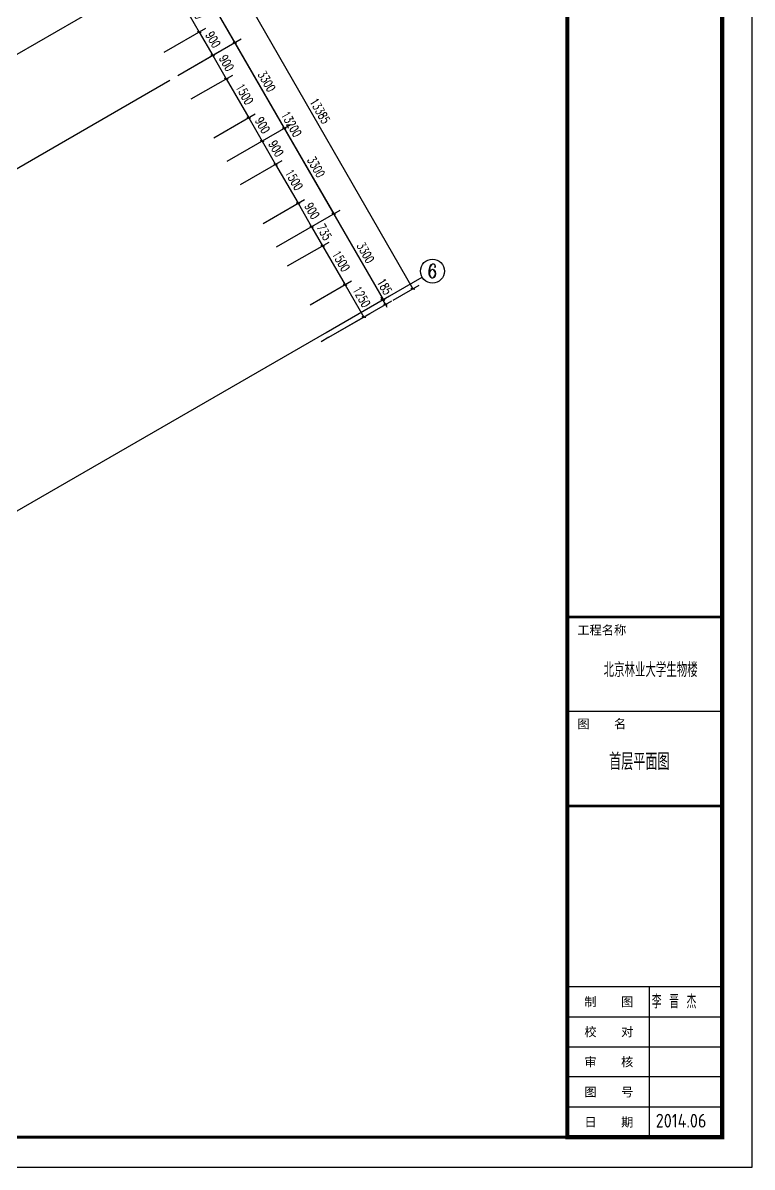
# Model space of a CAD drawing. Extents: x -7327 to 97773, y -14227 to 88173.
# Drawn here: x 73437 to 97773, y -14227 to 23961 of the extents above; entities that cross this region are included whole.
import ezdxf
from ezdxf.enums import TextEntityAlignment as Align

# ---------------------------------------------------------------- set-up
doc = ezdxf.new("R2010")
doc.units = 0
doc.header["$LTSCALE"] = 1000
doc.header["$MEASUREMENT"] = 0
for name, color, linetype in [('AXIS_TEXT', 7, 'Continuous'), ('body', 30, 'Continuous'), ('label', 7, 'Continuous')]:
    doc.layers.add(name, color=color, linetype=linetype)
doc.styles.add('_TCH_AXIS', font='COMPLEX', dxfattribs={"bigfont": 'GBCBIG'})
doc.styles.add('_TCH_DIM_T3', font='SIMPLEX', dxfattribs={"width": 0.705882, "bigfont": 'GBCBIG'})
doc.styles.add('_TCH_SPACE', font='SIMPLEX', dxfattribs={"height": 5, "bigfont": 'GBCBIG'})
doc.styles.add('COMPLEX', font='COMPLEX')
doc.styles.get("Standard").update_dxf_attribs({"font": 'gbenor.shx', "bigfont": 'gbcbig.shx'})
doc.styles.add('TQ-HT', font='simhei.ttf')
doc.dimstyles.new('_TCH_ARCH&&100', dxfattribs={"dimtxt": 297.5, "dimasz": 100, "dimexe": 250, "dimexo": 300, "dimgap": 126.25, "dimtad": 1, "dimdec": 0, "dimzin": 0, "dimdsep": 46, "dimtxsty": '_TCH_DIM_T3', "dimblk": 'ARCHTICK', "dimcen": 0.09, "dimclrt": 7, "dimazin": 2, "dimtfac": 1, "dimtdec": 0, "dimtix": 1, "dimtmove": 2, "dimatfit": 3, "dimfxl": 1, "dimtolj": 1, "dimtzin": 0, "dimarcsym": 0})

# ---------------------------------------------------------------- blocks, each defined once
blk = doc.blocks.new('_ArchTick')
at = {"color": 0, "linetype": 'ByBlock', "const_width": 0.4}
blk.add_lwpolyline([(-0.5, -0.5), (0.5, 0.5)], dxfattribs=at)
blk = doc.blocks.new('*D9')
at = {"layer": 'Defpoints', "color": 0, "transparency": 16777216}
for p in [(82762, 14400), (84815, 14142), (83387, 13317)]:
    blk.add_point(p, dxfattribs=at)
at = {"layer": 'label', "color": 0, "lineweight": -2, "transparency": 16777216}
for p, q in [((83022, 14550), (84406, 15349)), ((84190, 15224), (84815, 14142)), ((83647, 13467), (85031, 14267))]:
    blk.add_line(p, q, dxfattribs=at)
at = {"layer": 'label', "color": 0, "lineweight": -2, "transparency": 16777216, "xscale": 100, "yscale": 100, "zscale": 100}
for p, rotation in [((84190, 15224), 120), ((84815, 14142), 300.0000000000001)]:
    blk.add_blockref('_ArchTick', p, dxfattribs=dict(at, rotation=rotation))
at = {"layer": 'label', "color": 7, "transparency": 16777216, "insert": (84740, 14820), "char_height": 297.5, "attachment_point": 5, "rotation": 300, "style": '_TCH_DIM_T3'}
blk.add_mtext('\\A1;1250', dxfattribs=at)
blk = doc.blocks.new('*D10')
at = {"layer": 'Defpoints', "color": 0, "transparency": 16777216}
for p in [(82012, 15699), (84190, 15224), (82762, 14400)]:
    blk.add_point(p, dxfattribs=at)
at = {"layer": 'label', "color": 0, "lineweight": -2, "transparency": 16777216}
for p, q in [((82272, 15849), (83656, 16648)), ((83440, 16523), (84190, 15224)), ((83022, 14550), (84406, 15349))]:
    blk.add_line(p, q, dxfattribs=at)
at = {"layer": 'label', "color": 0, "lineweight": -2, "transparency": 16777216, "xscale": 100, "yscale": 100, "zscale": 100}
for p, rotation in [((83440, 16523), 120), ((84190, 15224), 300.0000000000001)]:
    blk.add_blockref('_ArchTick', p, dxfattribs=dict(at, rotation=rotation))
at = {"layer": 'label', "color": 7, "transparency": 16777216, "insert": (84053, 16011), "char_height": 297.5, "attachment_point": 5, "rotation": 300, "style": '_TCH_DIM_T3'}
blk.add_mtext('\\A1;1500', dxfattribs=at)
blk = doc.blocks.new('*D11')
at = {"layer": 'Defpoints', "color": 0, "transparency": 16777216}
for p in [(83440, 16523), (81644, 16335), (82012, 15699)]:
    blk.add_point(p, dxfattribs=at)
at = {"layer": 'label', "color": 0, "lineweight": -2, "transparency": 16777216}
for p, q in [((81904, 16485), (83289, 17285)), ((83072, 17160), (83022, 17246)), ((83072, 17160), (83440, 16523)), ((82272, 15849), (83656, 16648)), ((83440, 16523), (83490, 16437))]:
    blk.add_line(p, q, dxfattribs=at)
at = {"layer": 'label', "color": 0, "lineweight": -2, "transparency": 16777216, "xscale": 100, "yscale": 100, "zscale": 100}
for p, rotation in [((83072, 17160), 300.0000000000002), ((83440, 16523), 120.0000000000002)]:
    blk.add_blockref('_ArchTick', p, dxfattribs=dict(at, rotation=rotation))
at = {"layer": 'label', "color": 7, "transparency": 16777216, "insert": (83494, 16979), "char_height": 297.5, "attachment_point": 5, "rotation": 300, "style": '_TCH_DIM_T3'}
blk.add_mtext('\\A1;735', dxfattribs=at)
blk = doc.blocks.new('*D12')
at = {"layer": 'Defpoints', "color": 0, "transparency": 16777216}
for p in [(81194, 17115), (83072, 17160), (81644, 16335)]:
    blk.add_point(p, dxfattribs=at)
at = {"layer": 'label', "color": 0, "lineweight": -2, "transparency": 16777216}
for p, q in [((81454, 17265), (82839, 18064)), ((82622, 17939), (83072, 17160)), ((81904, 16485), (83289, 17285))]:
    blk.add_line(p, q, dxfattribs=at)
at = {"layer": 'label', "color": 0, "lineweight": -2, "transparency": 16777216, "xscale": 100, "yscale": 100, "zscale": 100}
for p, rotation in [((82622, 17939), 120), ((83072, 17160), 300.0000000000001)]:
    blk.add_blockref('_ArchTick', p, dxfattribs=dict(at, rotation=rotation))
at = {"layer": 'label', "color": 7, "transparency": 16777216, "insert": (83085, 17687), "char_height": 297.5, "attachment_point": 5, "rotation": 300, "style": '_TCH_DIM_T3'}
blk.add_mtext('\\A1;900', dxfattribs=at)
blk = doc.blocks.new('*D13')
at = {"layer": 'Defpoints', "color": 0, "transparency": 16777216}
for p in [(80444, 18414), (82622, 17939), (81194, 17115)]:
    blk.add_point(p, dxfattribs=at)
at = {"layer": 'label', "color": 0, "lineweight": -2, "transparency": 16777216}
for p, q in [((80704, 18564), (82089, 19363)), ((81872, 19238), (82622, 17939)), ((81454, 17265), (82839, 18064))]:
    blk.add_line(p, q, dxfattribs=at)
at = {"layer": 'label', "color": 0, "lineweight": -2, "transparency": 16777216, "xscale": 100, "yscale": 100, "zscale": 100}
for p, rotation in [((81872, 19238), 120), ((82622, 17939), 300.0000000000001)]:
    blk.add_blockref('_ArchTick', p, dxfattribs=dict(at, rotation=rotation))
at = {"layer": 'label', "color": 7, "transparency": 16777216, "insert": (82485, 18726), "char_height": 297.5, "attachment_point": 5, "rotation": 300, "style": '_TCH_DIM_T3'}
blk.add_mtext('\\A1;1500', dxfattribs=at)
blk = doc.blocks.new('*D14')
at = {"layer": 'Defpoints', "color": 0, "transparency": 16777216}
for p in [(79994, 19193), (81872, 19238), (80444, 18414)]:
    blk.add_point(p, dxfattribs=at)
at = {"layer": 'label', "color": 0, "lineweight": -2, "transparency": 16777216}
for p, q in [((80254, 19343), (81639, 20143)), ((81422, 20018), (81872, 19238)), ((80704, 18564), (82089, 19363))]:
    blk.add_line(p, q, dxfattribs=at)
at = {"layer": 'label', "color": 0, "lineweight": -2, "transparency": 16777216, "xscale": 100, "yscale": 100, "zscale": 100}
for p, rotation in [((81422, 20018), 120), ((81872, 19238), 300.0000000000001)]:
    blk.add_blockref('_ArchTick', p, dxfattribs=dict(at, rotation=rotation))
at = {"layer": 'label', "color": 7, "transparency": 16777216, "insert": (81885, 19765), "char_height": 297.5, "attachment_point": 5, "rotation": 300, "style": '_TCH_DIM_T3'}
blk.add_mtext('\\A1;900', dxfattribs=at)
blk = doc.blocks.new('*D15')
at = {"layer": 'Defpoints', "color": 0, "transparency": 16777216}
for p in [(79544, 19973), (81422, 20018), (79994, 19193)]:
    blk.add_point(p, dxfattribs=at)
at = {"layer": 'label', "color": 0, "lineweight": -2, "transparency": 16777216}
for p, q in [((79804, 20123), (81189, 20922)), ((80972, 20797), (81422, 20018)), ((80254, 19343), (81639, 20143))]:
    blk.add_line(p, q, dxfattribs=at)
at = {"layer": 'label', "color": 0, "lineweight": -2, "transparency": 16777216, "xscale": 100, "yscale": 100, "zscale": 100}
for p, rotation in [((80972, 20797), 120), ((81422, 20018), 300.0000000000001)]:
    blk.add_blockref('_ArchTick', p, dxfattribs=dict(at, rotation=rotation))
at = {"layer": 'label', "color": 7, "transparency": 16777216, "insert": (81435, 20545), "char_height": 297.5, "attachment_point": 5, "rotation": 300, "style": '_TCH_DIM_T3'}
blk.add_mtext('\\A1;900', dxfattribs=at)
blk = doc.blocks.new('*D16')
at = {"layer": 'Defpoints', "color": 0, "transparency": 16777216}
for p in [(78794, 21272), (80972, 20797), (79544, 19973)]:
    blk.add_point(p, dxfattribs=at)
at = {"layer": 'label', "color": 0, "lineweight": -2, "transparency": 16777216}
for p, q in [((79054, 21422), (80439, 22221)), ((80222, 22096), (80972, 20797)), ((79804, 20123), (81189, 20922))]:
    blk.add_line(p, q, dxfattribs=at)
at = {"layer": 'label', "color": 0, "lineweight": -2, "transparency": 16777216, "xscale": 100, "yscale": 100, "zscale": 100}
for p, rotation in [((80222, 22096), 120), ((80972, 20797), 300.0000000000001)]:
    blk.add_blockref('_ArchTick', p, dxfattribs=dict(at, rotation=rotation))
at = {"layer": 'label', "color": 7, "transparency": 16777216, "insert": (80835, 21584), "char_height": 297.5, "attachment_point": 5, "rotation": 300, "style": '_TCH_DIM_T3'}
blk.add_mtext('\\A1;1500', dxfattribs=at)
blk = doc.blocks.new('*D17')
at = {"layer": 'Defpoints', "color": 0, "transparency": 16777216}
for p in [(78344, 22051), (80222, 22096), (78794, 21272)]:
    blk.add_point(p, dxfattribs=at)
at = {"layer": 'label', "color": 0, "lineweight": -2, "transparency": 16777216}
for p, q in [((78604, 22201), (79989, 23001)), ((79772, 22876), (80222, 22096)), ((79054, 21422), (80439, 22221))]:
    blk.add_line(p, q, dxfattribs=at)
at = {"layer": 'label', "color": 0, "lineweight": -2, "transparency": 16777216, "xscale": 100, "yscale": 100, "zscale": 100}
for p, rotation in [((79772, 22876), 120), ((80222, 22096), 300.0000000000001)]:
    blk.add_blockref('_ArchTick', p, dxfattribs=dict(at, rotation=rotation))
at = {"layer": 'label', "color": 7, "transparency": 16777216, "insert": (80235, 22623), "char_height": 297.5, "attachment_point": 5, "rotation": 300, "style": '_TCH_DIM_T3'}
blk.add_mtext('\\A1;900', dxfattribs=at)
blk = doc.blocks.new('*D18')
at = {"layer": 'Defpoints', "color": 0, "transparency": 16777216}
for p in [(77894, 22831), (79772, 22876), (78344, 22051)]:
    blk.add_point(p, dxfattribs=at)
at = {"layer": 'label', "color": 0, "lineweight": -2, "transparency": 16777216}
for p, q in [((78154, 22981), (79539, 23780)), ((79322, 23655), (79772, 22876)), ((78604, 22201), (79989, 23001))]:
    blk.add_line(p, q, dxfattribs=at)
at = {"layer": 'label', "color": 0, "lineweight": -2, "transparency": 16777216, "xscale": 100, "yscale": 100, "zscale": 100}
for p, rotation in [((79322, 23655), 120), ((79772, 22876), 300.0000000000001)]:
    blk.add_blockref('_ArchTick', p, dxfattribs=dict(at, rotation=rotation))
at = {"layer": 'label', "color": 7, "transparency": 16777216, "insert": (79785, 23403), "char_height": 297.5, "attachment_point": 5, "rotation": 300, "style": '_TCH_DIM_T3'}
blk.add_mtext('\\A1;900', dxfattribs=at)
blk = doc.blocks.new('*D19')
at = {"layer": 'Defpoints', "color": 0, "transparency": 16777216}
for p in [(77144, 24130), (79322, 23655), (77894, 22831)]:
    blk.add_point(p, dxfattribs=at)
at = {"layer": 'label', "color": 0, "lineweight": -2, "transparency": 16777216}
for p, q in [((77404, 24280), (78789, 25079)), ((78572, 24954), (79322, 23655)), ((78154, 22981), (79539, 23780))]:
    blk.add_line(p, q, dxfattribs=at)
at = {"layer": 'label', "color": 0, "lineweight": -2, "transparency": 16777216, "xscale": 100, "yscale": 100, "zscale": 100}
for p, rotation in [((78572, 24954), 120), ((79322, 23655), 299.9999999999999)]:
    blk.add_blockref('_ArchTick', p, dxfattribs=dict(at, rotation=rotation))
at = {"layer": 'label', "color": 7, "transparency": 16777216, "insert": (79185, 24442), "char_height": 297.5, "attachment_point": 5, "rotation": 300, "style": '_TCH_DIM_T3'}
blk.add_mtext('\\A1;1500', dxfattribs=at)
blk = doc.blocks.new('*D23')
at = {"layer": 'Defpoints', "color": 0, "transparency": 16777216}
for p in [(78859, 26159), (86449, 15084), (85535, 14557)]:
    blk.add_point(p, dxfattribs=at)
at = {"layer": 'label', "color": 0, "lineweight": -2, "transparency": 16777216}
for p, q in [((79119, 26309), (79991, 26810)), ((79774, 26685), (86449, 15084)), ((85795, 14707), (86666, 15208))]:
    blk.add_line(p, q, dxfattribs=at)
at = {"layer": 'label', "color": 0, "lineweight": -2, "transparency": 16777216, "xscale": 100, "yscale": 100, "zscale": 100}
for p, rotation in [((79774, 26685), 119.9150523722669), ((86449, 15084), 299.9150523722668)]:
    blk.add_blockref('_ArchTick', p, dxfattribs=dict(at, rotation=rotation))
at = {"layer": 'label', "color": 7, "transparency": 16777216, "insert": (83350, 21022), "char_height": 297.5, "attachment_point": 5, "rotation": 299.9151, "style": '_TCH_DIM_T3'}
blk.add_mtext('\\A1;13385', dxfattribs=at)
blk = doc.blocks.new('*D24')
at = {"layer": 'Defpoints', "color": 0, "transparency": 16777216}
for p in [(85535, 14557), (83294, 13478), (83387, 13317)]:
    blk.add_point(p, dxfattribs=at)
at = {"layer": 'label', "color": 0, "lineweight": -2, "transparency": 16777216}
for p, q in [((83554, 13628), (85659, 14843)), ((83647, 13467), (85751, 14682)), ((85442, 14718), (85392, 14804)), ((85442, 14718), (85535, 14557)), ((85535, 14557), (85585, 14471))]:
    blk.add_line(p, q, dxfattribs=at)
at = {"layer": 'label', "color": 0, "lineweight": -2, "transparency": 16777216, "xscale": 100, "yscale": 100, "zscale": 100}
for p, rotation in [((85442, 14718), 300.0000000000002), ((85535, 14557), 120.0000000000002)]:
    blk.add_blockref('_ArchTick', p, dxfattribs=dict(at, rotation=rotation))
at = {"layer": 'label', "color": 7, "transparency": 16777216, "insert": (85505, 15158), "char_height": 297.5, "attachment_point": 5, "rotation": 300, "style": '_TCH_DIM_T3'}
blk.add_mtext('\\A1;185', dxfattribs=at)
blk = doc.blocks.new('*D26')
at = {"layer": 'Defpoints', "color": 0, "transparency": 16777216}
for p in [(76694, 24909), (85459, 14728), (83294, 13478)]:
    blk.add_point(p, dxfattribs=at)
at = {"layer": 'label', "color": 0, "lineweight": -2, "transparency": 16777216}
for p, q in [((76954, 25059), (79076, 26284)), ((78859, 26159), (85459, 14728)), ((83554, 13628), (85676, 14853))]:
    blk.add_line(p, q, dxfattribs=at)
at = {"layer": 'label', "color": 0, "lineweight": -2, "transparency": 16777216, "xscale": 100, "yscale": 100, "zscale": 100}
for p, rotation in [((78859, 26159), 120), ((85459, 14728), 300.0000000000001)]:
    blk.add_blockref('_ArchTick', p, dxfattribs=dict(at, rotation=rotation))
at = {"layer": 'label', "color": 7, "transparency": 16777216, "insert": (82398, 20581), "char_height": 297.5, "attachment_point": 5, "rotation": 300, "style": '_TCH_DIM_T3'}
blk.add_mtext('\\A1;13200', dxfattribs=at)
blk = doc.blocks.new('*D99')
at = {"layer": 'Defpoints', "color": 0, "transparency": 16777216}
for p in [(76694, 24909), (80509, 23301), (78344, 22051)]:
    blk.add_point(p, dxfattribs=at)
at = {"layer": 'label', "color": 0, "lineweight": -2, "transparency": 16777216}
for p, q in [((76954, 25059), (79076, 26284)), ((78859, 26159), (80509, 23301)), ((78604, 22201), (80726, 23426))]:
    blk.add_line(p, q, dxfattribs=at)
at = {"layer": 'label', "color": 0, "lineweight": -2, "transparency": 16777216, "xscale": 100, "yscale": 100, "zscale": 100}
for p, rotation in [((78859, 26159), 120), ((80509, 23301), 299.9999999999999)]:
    blk.add_blockref('_ArchTick', p, dxfattribs=dict(at, rotation=rotation))
at = {"layer": 'label', "color": 7, "transparency": 16777216, "insert": (79923, 24868), "char_height": 297.5, "attachment_point": 5, "rotation": 300, "style": '_TCH_DIM_T3'}
blk.add_mtext('\\A1;3300', dxfattribs=at)
blk = doc.blocks.new('*D100')
at = {"layer": 'Defpoints', "color": 0, "transparency": 16777216}
for p in [(78344, 22051), (82159, 20443), (79994, 19193)]:
    blk.add_point(p, dxfattribs=at)
at = {"layer": 'label', "color": 0, "lineweight": -2, "transparency": 16777216}
for p, q in [((78604, 22201), (80726, 23426)), ((80509, 23301), (82159, 20443)), ((80254, 19343), (82376, 20568))]:
    blk.add_line(p, q, dxfattribs=at)
at = {"layer": 'label', "color": 0, "lineweight": -2, "transparency": 16777216, "xscale": 100, "yscale": 100, "zscale": 100}
for p, rotation in [((80509, 23301), 120), ((82159, 20443), 299.9999999999999)]:
    blk.add_blockref('_ArchTick', p, dxfattribs=dict(at, rotation=rotation))
at = {"layer": 'label', "color": 7, "transparency": 16777216, "insert": (81573, 22010), "char_height": 297.5, "attachment_point": 5, "rotation": 300, "style": '_TCH_DIM_T3'}
blk.add_mtext('\\A1;3300', dxfattribs=at)
blk = doc.blocks.new('*D101')
at = {"layer": 'Defpoints', "color": 0, "transparency": 16777216}
for p in [(79994, 19193), (83809, 17585), (81644, 16335)]:
    blk.add_point(p, dxfattribs=at)
at = {"layer": 'label', "color": 0, "lineweight": -2, "transparency": 16777216}
for p, q in [((80254, 19343), (82376, 20568)), ((82159, 20443), (83809, 17585)), ((81904, 16485), (84026, 17710))]:
    blk.add_line(p, q, dxfattribs=at)
at = {"layer": 'label', "color": 0, "lineweight": -2, "transparency": 16777216, "xscale": 100, "yscale": 100, "zscale": 100}
for p, rotation in [((82159, 20443), 120), ((83809, 17585), 299.9999999999999)]:
    blk.add_blockref('_ArchTick', p, dxfattribs=dict(at, rotation=rotation))
at = {"layer": 'label', "color": 7, "transparency": 16777216, "insert": (83223, 19152), "char_height": 297.5, "attachment_point": 5, "rotation": 300, "style": '_TCH_DIM_T3'}
blk.add_mtext('\\A1;3300', dxfattribs=at)
blk = doc.blocks.new('*D102')
at = {"layer": 'Defpoints', "color": 0, "transparency": 16777216}
for p in [(81644, 16335), (85459, 14728), (83294, 13478)]:
    blk.add_point(p, dxfattribs=at)
at = {"layer": 'label', "color": 0, "lineweight": -2, "transparency": 16777216}
for p, q in [((81904, 16485), (84026, 17710)), ((83809, 17585), (85459, 14728)), ((83554, 13628), (85676, 14853))]:
    blk.add_line(p, q, dxfattribs=at)
at = {"layer": 'label', "color": 0, "lineweight": -2, "transparency": 16777216, "xscale": 100, "yscale": 100, "zscale": 100}
for p, rotation in [((83809, 17585), 120), ((85459, 14728), 300.0000000000001)]:
    blk.add_blockref('_ArchTick', p, dxfattribs=dict(at, rotation=rotation))
at = {"layer": 'label', "color": 7, "transparency": 16777216, "insert": (84873, 16294), "char_height": 297.5, "attachment_point": 5, "rotation": 300, "style": '_TCH_DIM_T3'}
blk.add_mtext('\\A1;3300', dxfattribs=at)
blk = doc.blocks.new('_AXISO')
blk.add_circle((0, 0), 0.5)
at = {"layer": 'AXIS_TEXT', "style": 'COMPLEX', "width": 1.041667}
blk.add_attdef('A', text='', height=0.56, dxfattribs=at).set_placement((-0.25, -0.28), (0.25, -0.28), align=Align.FIT)

msp = doc.modelspace()

# ---------------------------------------------------------------- linework, layer by layer
at = {"color": 140, "linetype": 'Continuous', "lineweight": 25}
for p, q in [((94333, -8204.4), (94333, -13226.9)), ((96772.5, -11217.9), (91606.5, -11217.9)), ((96772.5, -12222.4), (91606.5, -12222.4))]:
    msp.add_line(p, q, dxfattribs=at)
at = {"color": 4}
msp.add_lwpolyline([(-7327.5, -14226.9), (97772.5, -14226.9), (97772.5, 45173.1), (-7327.5, 45173.1)], close=True, dxfattribs=at)
at = {"color": 4, "const_width": 100}
msp.add_lwpolyline([(-4827.5, -13226.9), (96772.5, -13226.9), (96772.5, 44173.1), (-4827.5, 44173.1)], close=True, dxfattribs=at)
at = {"const_width": 143.5}
msp.add_lwpolyline([(96772.5, 44173.1), (91606.5, 44173.1), (91606.5, -13226.9), (96772.5, -13226.9)], close=True, dxfattribs=at)
at = {"const_width": 86.1}
for points in [[(91606.5, 4136.6), (96772.5, 4136.6)], [(96772.5, -2177.4), (91606.5, -2177.4)]]:
    msp.add_lwpolyline(points, dxfattribs=at)
at = {"color": 7, "linetype": 'Continuous', "lineweight": 25}
msp.add_lwpolyline([(96772.5, 979.6), (91606.5, 979.6)], dxfattribs=at)
at = {"color": 140, "linetype": 'Continuous', "lineweight": 25}
for points in [[(91606.5, -8204.4), (96772.5, -8204.4)], [(91606.5, -9208.9), (96772.5, -9208.9)], [(91606.5, -10213.4), (96772.5, -10213.4)]]:
    msp.add_lwpolyline(points, dxfattribs=at)
at = {"layer": 'body'}
msp.add_line((83646.6, 13467.3), (83386.8, 13317.3), dxfattribs=at)
at = {"layer": 'label'}
for p, q in [((51698.4, 10477.7), (76694.3, 24909.1)), ((53348.4, 7619.8), (78344.3, 22051.2)), ((83294.3, 13477.5), (86758.4, 15477.5)), ((58298.4, -953.9), (83294.3, 13477.5))]:
    msp.add_line(p, q, dxfattribs=at)

# ---------------------------------------------------------------- block references
ref = msp.add_blockref('_AXISO', (87104.8, 15677.5), dxfattribs=dict(at, xscale=800, yscale=800, zscale=800))
ref.add_attrib('A', '6', dxfattribs={"height": 452, "style": '_TCH_AXIS', "width": 1.097143}).set_placement((86939.5, 15451.5), (87270.1, 15451.5), align=Align.FIT)

# ---------------------------------------------------------------- texts
at = {"color": 140, "style": 'TQ-HT'}
for s, height, p in [('工程名称', 299.91, (92754.5, 3697.7)), ('图    名', 299.91, (92754.5, 568.3)), ('制    图', 300.08, (92991.3, -8706.6)), ('校    对', 300.08, (92991.3, -9711.1)), ('审    核', 300.08, (92991.3, -10715.6)), ('图    号', 300.08, (92991.3, -11720.1)), ('日    期', 300.08, (92991.3, -12724.6))]:
    msp.add_text(s, height=height, dxfattribs=at).set_placement(p, align=Align.MIDDLE_CENTER)
at = {"style": '_TCH_SPACE'}
msp.add_text('北京林业大学生物楼', height=484.44, dxfattribs=at).set_placement((92816.4, 2128.5))
at = {"color": 7}
msp.add_text('首层平面图', height=560, dxfattribs=at).set_placement((93001.2, -974.1))
for s, p in [('李 晋 杰', (94422.3, -8929.7)), ('2014.06', (94555.9, -12907.1))]:
    msp.add_text(s, height=459.2).set_placement(p)

# ---------------------------------------------------------------- dimensions: what is measured, and where the dimension line sits
at = {"layer": 'label'}
for p1, p2, distance, picture, middle in [((78859.4, 26159.1), (85534.7, 14557.4), 1055, '*D23', (83349.9, 21021.5)), ((76694.3, 24909.1), (83294.3, 13477.5), 2500, '*D26', (82397.5, 20580.8)), ((76694.3, 24909.1), (78344.3, 22051.2), 2500, '*D99', (79922.5, 24867.6)), ((77144.3, 24129.7), (77894.3, 22830.6), 1648.7, '*D19', (79185.3, 24442)), ((77894.3, 22830.6), (78344.3, 22051.2), 1648.7, '*D18', (79785.3, 23402.8)), ((78344.3, 22051.2), (79994.3, 19193.3), 2500, '*D100', (81572.5, 22009.8)), ((78344.3, 22051.2), (78794.3, 21271.8), 1648.7, '*D17', (80235.3, 22623.4)), ((78794.3, 21271.8), (79544.3, 19972.7), 1648.7, '*D16', (80835.3, 21584.1)), ((79544.3, 19972.7), (79994.3, 19193.3), 1648.7, '*D15', (81435.3, 20544.9)), ((79994.3, 19193.3), (81644.3, 16335.4), 2500, '*D101', (83222.5, 19151.9)), ((79994.3, 19193.3), (80444.3, 18413.9), 1648.7, '*D14', (81885.3, 19765.5)), ((80444.3, 18413.9), (81194.3, 17114.9), 1648.7, '*D13', (82485.3, 18726.2)), ((81194.3, 17114.9), (81644.3, 16335.4), 1648.7, '*D12', (83085.3, 17687)), ((81644.3, 16335.4), (83294.3, 13477.5), 2500, '*D102', (84872.5, 16294)), ((81644.3, 16335.4), (82011.8, 15698.9), 1648.7, '*D11', (83494.1, 16979)), ((82011.8, 15698.9), (82761.8, 14399.9), 1648.7, '*D10', (84052.8, 16011.3)), ((82761.8, 14399.9), (83386.8, 13317.3), 1648.7, '*D9', (84740.3, 14820.5))]:
    dim = msp.add_aligned_dim(p1=p1, p2=p2, distance=distance, dimstyle='_TCH_ARCH&&100', dxfattribs=at)
    dim.commit()
    dim.dimension.update_dxf_attribs({"geometry": picture, "text_midpoint": middle})
dim = msp.add_linear_dim(base=(85534.7, 14557.4), p1=(83294.3, 13477.5), p2=(83386.8, 13317.3), angle=300, dimstyle='_TCH_ARCH&&100', dxfattribs=at)
dim.commit()
dim.dimension.update_dxf_attribs({"geometry": '*D24', "text_midpoint": (85505.4, 15158.2), "dimtype": 129})

doc.saveas('drawing.dxf')
